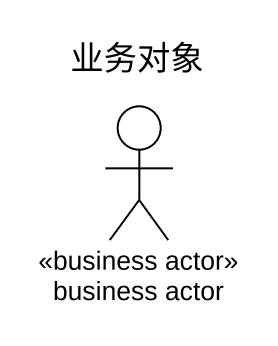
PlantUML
@startuml
title 业务对象
actor "business actor" as business_actor <<business actor>>
@enduml
